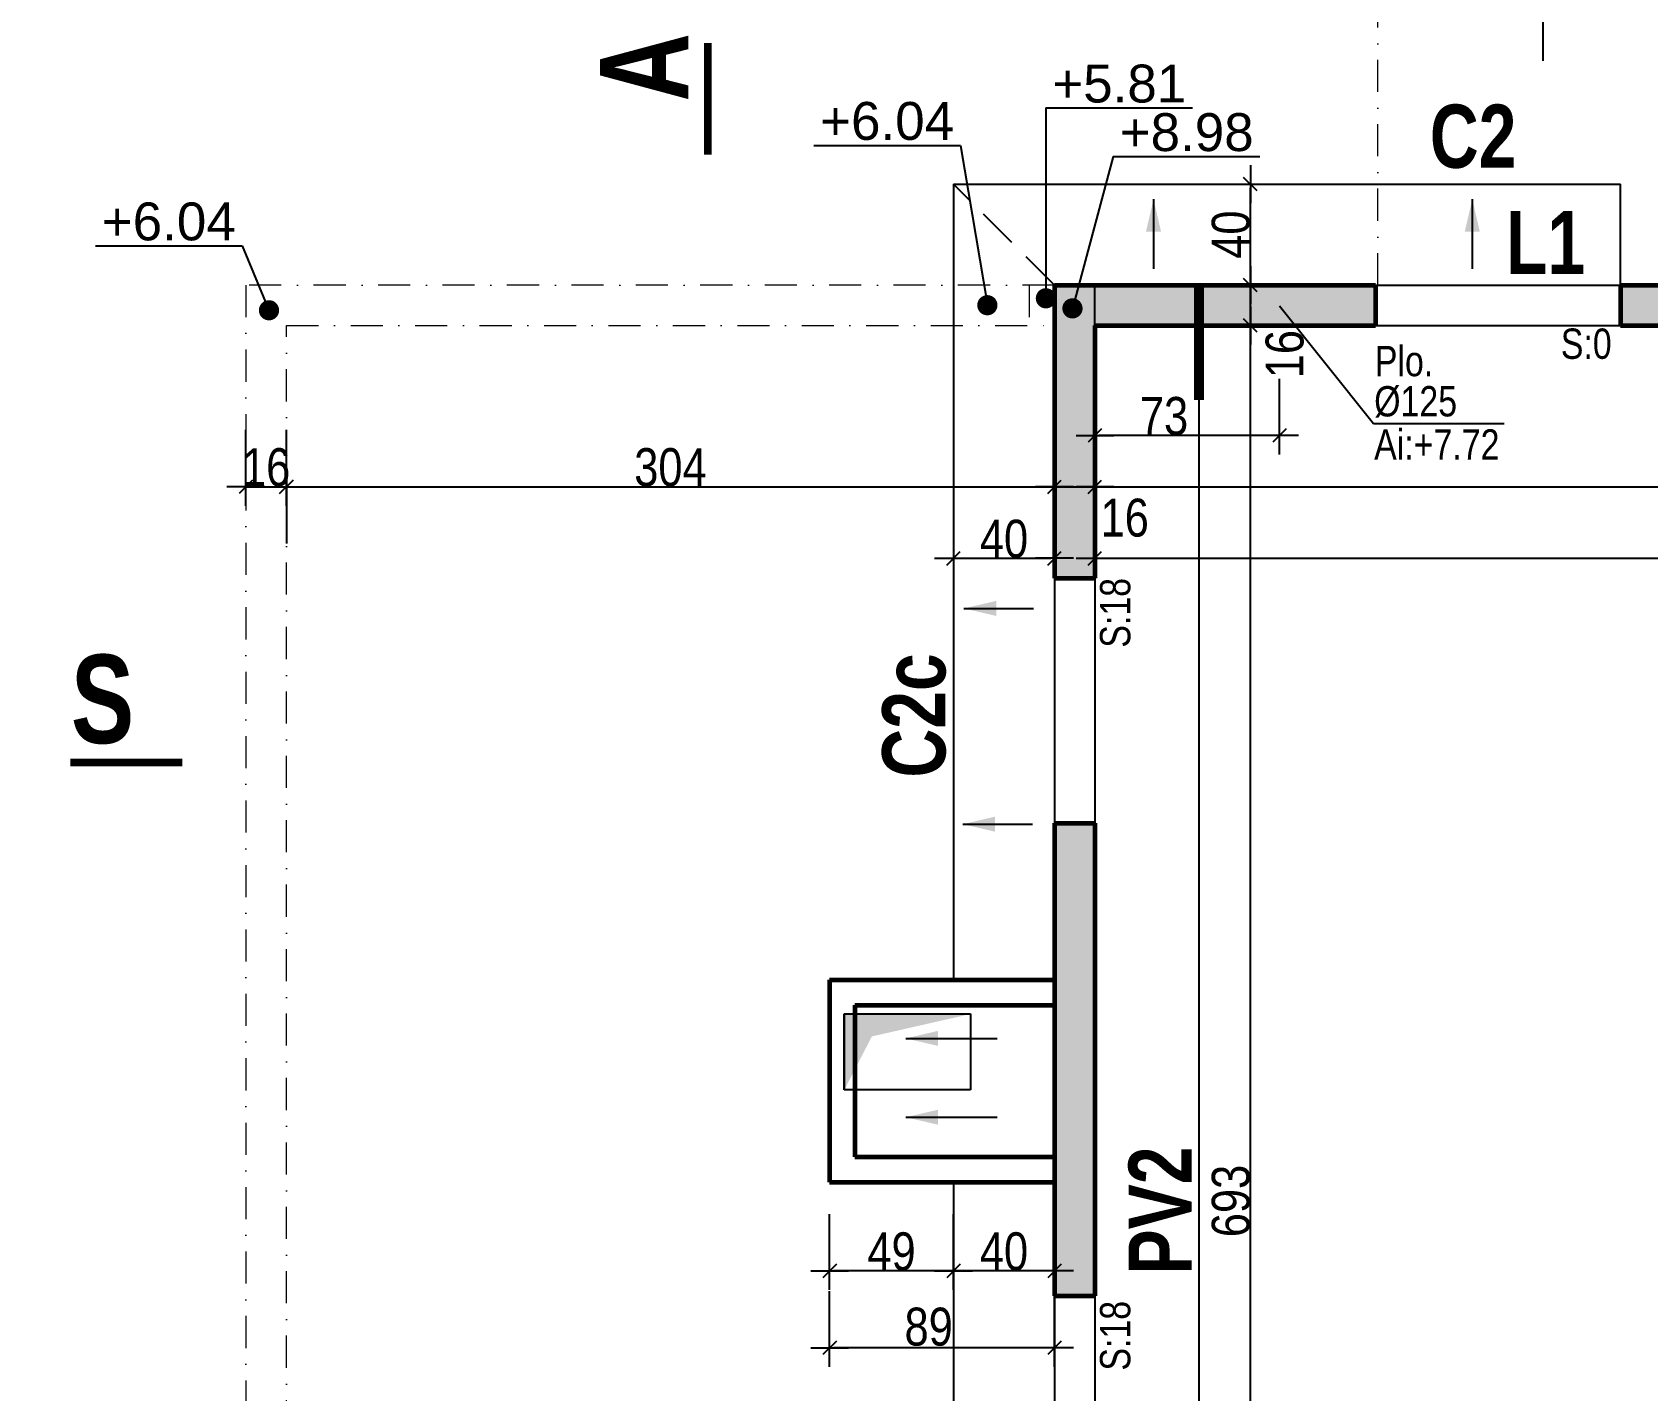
# Model space of a CAD drawing. Header units: millimetres. Extents: x 7120 to 15038, y -9128 to -4928.
# Drawn here: x 9336 to 9975, y -6275 to -5737 of the extents above; entities that cross this region are included whole.
import ezdxf
from ezdxf.enums import TextEntityAlignment as Align

# ---------------------------------------------------------------- set-up
doc = ezdxf.new("R2010")
doc.units = ezdxf.units.MM
doc.linetypes.add('CACHE2', pattern=[4.7625, 3.175, -1.5875])
doc.linetypes.add('TIRETPTX2', pattern=[50.8, 25.4, -12.7, 0, -12.7])
for name, color, linetype in [('01_cote_gen', 4, 'Continuous'), ('01_linteaux', 2, 'Continuous'), ('01_poch_murs', 253, 'Continuous'), ('01_poch_poteaux', 250, 'Continuous'), ('01_resv', 32, 'Continuous'), ('01_texte', 230, 'Continuous'), ('AA_COTES', 2, 'Continuous')]:
    doc.layers.add(name, color=color, linetype=linetype)
doc.layers.add('01_murs_coup', color=5, linetype='Continuous', lineweight=60)
doc.layers.add('01_tram_axes', color=2, linetype='TIRETPTX2', lineweight=9)
doc.styles.add('ARIAL', font='arial.ttf')
doc.styles.add('impact', font='impact.ttf')
doc.styles.add('MATTE_TXT', font='arial.ttf')
doc.styles.add('STYLE2', font='ARIALN.TTF')
doc.dimstyles.new('JB50', dxfattribs={"dimscale": 0.1, "dimtxt": 150, "dimasz": 15, "dimexe": 0.1, "dimexo": 0.1, "dimgap": 0.09, "dimtad": 1, "dimdec": 1, "dimdsep": 46, "dimtxsty": 'STYLE2', "dimblk1": 'BOND_G', "dimblk2": 'BOND_D', "dimsah": 1, "dimcen": 1.5, "dimdle": 0.01, "dimse1": 1, "dimse2": 1, "dimclrd": 4, "dimclre": 2, "dimclrt": 6, "dimazin": 2, "dimtfac": 2.333333, "dimtdec": 1, "dimtix": 1, "dimtmove": 2, "dimatfit": 3, "dimldrblk": 'BOND_G', "dimfxl": 1, "dimtolj": 1, "dimtzin": 0, "dimarcsym": 0})

# ---------------------------------------------------------------- blocks, each defined once
blk = doc.blocks.new('BOND_G')
at = {"layer": 'AA_COTES', "color": 0}
for p, q in [((0, -5), (0, 15)), ((5, 0), (-5, 0)), ((1.77, 1.77), (-1.77, -1.77))]:
    blk.add_line(p, q, dxfattribs=at)
blk = doc.blocks.new('BOND_D')
at = {"layer": 'AA_COTES', "color": 0}
for p, q in [((0, 5), (0, -15)), ((5, 0), (-5, 0)), ((-1.77, -1.77), (1.77, 1.77))]:
    blk.add_line(p, q, dxfattribs=at)
blk = doc.blocks.new('*D150')
at = {"layer": '01_cote_gen', "color": 4, "lineweight": -2, "transparency": 16777216}
blk.add_line((9422.13, -5475.77), (9739.13, -5475.77), dxfattribs=at)
at = {"layer": 'DEFPOINTS', "color": 0}
for p in [(9420.63, -5467.02), (9740.63, -5475.77), (9740.63, -5868.21)]:
    blk.add_point(p, dxfattribs=at)
at = {"layer": '01_cote_gen', "color": 4, "lineweight": -2, "transparency": 16777216, "xscale": 1.5, "yscale": 1.5, "zscale": 1.5, "rotation": 180}
blk.add_blockref('BOND_G', (9420.63, -5475.77), dxfattribs=at)
at = {"layer": '01_cote_gen', "color": 4, "lineweight": -2, "transparency": 16777216, "xscale": 1.5, "yscale": 1.5, "zscale": 1.5}
blk.add_blockref('BOND_D', (9740.63, -5475.77), dxfattribs=at)
at = {"layer": '01_cote_gen', "color": 6, "transparency": 16777216, "insert": (9580.63, -5468.1), "char_height": 15, "attachment_point": 5, "style": 'STYLE2'}
blk.add_mtext('\\A1;320', dxfattribs=at)
blk = doc.blocks.new('*D209')
at = {"layer": '01_cote_gen', "color": 4, "lineweight": -2, "transparency": 16777216}
blk.add_line((9758.13, -5916.75), (11149.13, -5916.75), dxfattribs=at)
at = {"layer": 'DEFPOINTS', "color": 0}
for p in [(11150.63, -5916.75), (9756.63, -5944.24), (11150.63, -6065.52)]:
    blk.add_point(p, dxfattribs=at)
at = {"layer": '01_cote_gen', "color": 4, "lineweight": -2, "transparency": 16777216, "xscale": 1.5, "yscale": 1.5, "zscale": 1.5, "rotation": 180}
blk.add_blockref('BOND_G', (9756.63, -5916.75), dxfattribs=at)
at = {"layer": '01_cote_gen', "color": 4, "lineweight": -2, "transparency": 16777216, "xscale": 1.5, "yscale": 1.5, "zscale": 1.5}
blk.add_blockref('BOND_D', (11150.63, -5916.75), dxfattribs=at)
at = {"layer": '01_cote_gen', "color": 6, "transparency": 16777216, "insert": (10453.63, -5909.08), "char_height": 15, "attachment_point": 5, "style": 'STYLE2'}
blk.add_mtext('\\A1;1394', dxfattribs=at)
blk = doc.blocks.new('*D371')
at = {"layer": '01_cote_gen', "color": 4, "lineweight": -2, "transparency": 16777216}
blk.add_line((9080.41, -6417.46), (9080.41, -6238.46), dxfattribs=at)
at = {"layer": 'DEFPOINTS', "color": 0}
for p in [(9080.41, -6236.96), (9815.25, -6236.96), (9815.25, -6418.96)]:
    blk.add_point(p, dxfattribs=at)
at = {"layer": '01_cote_gen', "color": 4, "lineweight": -2, "transparency": 16777216, "xscale": 1.5, "yscale": 1.5, "zscale": 1.5}
for name, p, rotation in [('BOND_D', (9080.41, -6236.96), 90), ('BOND_G', (9080.41, -6418.96), 270)]:
    blk.add_blockref(name, p, dxfattribs=dict(at, rotation=rotation))
at = {"layer": '01_cote_gen', "color": 6, "transparency": 16777216, "insert": (9072.74, -6327.96), "char_height": 15, "attachment_point": 5, "rotation": 90, "style": 'STYLE2'}
blk.add_mtext('\\A1;182', dxfattribs=at)
blk = doc.blocks.new('*D372')
at = {"layer": '01_cote_gen', "color": 4, "lineweight": -2, "transparency": 16777216}
blk.add_line((9080.41, -6235.46), (9080.41, -6051.46), dxfattribs=at)
at = {"layer": 'DEFPOINTS', "color": 0}
for p in [(9080.41, -6049.96), (9138.9, -6049.96), (9815.25, -6236.96)]:
    blk.add_point(p, dxfattribs=at)
at = {"layer": '01_cote_gen', "color": 4, "lineweight": -2, "transparency": 16777216, "xscale": 1.5, "yscale": 1.5, "zscale": 1.5}
for name, p, rotation in [('BOND_D', (9080.41, -6049.96), 90), ('BOND_G', (9080.41, -6236.96), 270)]:
    blk.add_blockref(name, p, dxfattribs=dict(at, rotation=rotation))
at = {"layer": '01_cote_gen', "color": 6, "transparency": 16777216, "insert": (9072.74, -6143.46), "char_height": 15, "attachment_point": 5, "rotation": 90, "style": 'STYLE2'}
blk.add_mtext('\\A1;187', dxfattribs=at)
blk = doc.blocks.new('*D373')
at = {"layer": '01_cote_gen', "color": 4, "lineweight": -2, "transparency": 16777216}
blk.add_line((9080.41, -6048.46), (9080.41, -5954.46), dxfattribs=at)
at = {"layer": 'DEFPOINTS', "color": 0}
for p in [(9080.41, -5952.96), (9815.25, -5952.96), (9138.9, -6049.96)]:
    blk.add_point(p, dxfattribs=at)
at = {"layer": '01_cote_gen', "color": 4, "lineweight": -2, "transparency": 16777216, "xscale": 1.5, "yscale": 1.5, "zscale": 1.5}
for name, p, rotation in [('BOND_D', (9080.41, -5952.96), 90), ('BOND_G', (9080.41, -6049.96), 270)]:
    blk.add_blockref(name, p, dxfattribs=dict(at, rotation=rotation))
at = {"layer": '01_cote_gen', "color": 6, "transparency": 16777216, "insert": (9072.74, -6001.46), "char_height": 15, "attachment_point": 5, "rotation": 90, "style": 'STYLE2'}
blk.add_mtext('\\A1;97', dxfattribs=at)
blk = doc.blocks.new('*D374')
at = {"layer": '01_cote_gen', "color": 4, "lineweight": -2, "transparency": 16777216}
blk.add_line((9080.41, -5951.46), (9080.41, -5838.46), dxfattribs=at)
at = {"layer": 'DEFPOINTS', "color": 0}
for p in [(9080.41, -5836.96), (9862.75, -5836.96), (9815.25, -5952.96)]:
    blk.add_point(p, dxfattribs=at)
at = {"layer": '01_cote_gen', "color": 4, "lineweight": -2, "transparency": 16777216, "xscale": 1.5, "yscale": 1.5, "zscale": 1.5}
for name, p, rotation in [('BOND_D', (9080.41, -5836.96), 90), ('BOND_G', (9080.41, -5952.96), 270)]:
    blk.add_blockref(name, p, dxfattribs=dict(at, rotation=rotation))
at = {"layer": '01_cote_gen', "color": 6, "transparency": 16777216, "insert": (9072.74, -5894.96), "char_height": 15, "attachment_point": 5, "rotation": 90, "style": 'STYLE2'}
blk.add_mtext('\\A1;116', dxfattribs=at)
blk = doc.blocks.new('*D375')
at = {"layer": '01_cote_gen', "color": 4, "lineweight": -2, "transparency": 16777216}
blk.add_line((9111.47, -6190.46), (9111.47, -6113.46), dxfattribs=at)
at = {"layer": 'DEFPOINTS', "color": 0}
for p in [(9111.47, -6111.96), (9167.27, -6111.96), (9799.25, -6191.96)]:
    blk.add_point(p, dxfattribs=at)
at = {"layer": '01_cote_gen', "color": 4, "lineweight": -2, "transparency": 16777216, "xscale": 1.5, "yscale": 1.5, "zscale": 1.5}
for name, p, rotation in [('BOND_D', (9111.47, -6111.96), 90), ('BOND_G', (9111.47, -6191.96), 270)]:
    blk.add_blockref(name, p, dxfattribs=dict(at, rotation=rotation))
at = {"layer": '01_cote_gen', "color": 6, "transparency": 16777216, "insert": (9103.8, -6151.96), "char_height": 15, "attachment_point": 5, "rotation": 90, "style": 'STYLE2'}
blk.add_mtext('\\A1;80', dxfattribs=at)
blk = doc.blocks.new('*D376')
at = {"layer": '01_cote_gen', "color": 4, "lineweight": -2, "transparency": 16777216}
blk.add_line((9111.47, -6235.46), (9111.47, -6193.46), dxfattribs=at)
at = {"layer": 'DEFPOINTS', "color": 0}
for p in [(9111.47, -6191.96), (9799.25, -6191.96), (9799.25, -6236.96)]:
    blk.add_point(p, dxfattribs=at)
at = {"layer": '01_cote_gen', "color": 4, "lineweight": -2, "transparency": 16777216, "xscale": 1.5, "yscale": 1.5, "zscale": 1.5}
for name, p, rotation in [('BOND_D', (9111.47, -6191.96), 90), ('BOND_G', (9111.47, -6236.96), 270)]:
    blk.add_blockref(name, p, dxfattribs=dict(at, rotation=rotation))
at = {"layer": '01_cote_gen', "color": 6, "transparency": 16777216, "insert": (9103.84, -6214.46), "char_height": 15, "attachment_point": 5, "rotation": 90, "style": 'STYLE2'}
blk.add_mtext('\\A1;45', dxfattribs=at)
blk = doc.blocks.new('*D383')
at = {"layer": '01_cote_gen', "color": 4, "lineweight": -2, "transparency": 16777216}
blk.add_line((9758.13, -5945.07), (10831.13, -5945.07), dxfattribs=at)
at = {"layer": 'DEFPOINTS', "color": 0}
for p in [(10832.63, -5945.07), (9756.63, -5978.56), (10832.63, -6169.94)]:
    blk.add_point(p, dxfattribs=at)
at = {"layer": '01_cote_gen', "color": 4, "lineweight": -2, "transparency": 16777216, "xscale": 1.5, "yscale": 1.5, "zscale": 1.5, "rotation": 180}
blk.add_blockref('BOND_G', (9756.63, -5945.07), dxfattribs=at)
at = {"layer": '01_cote_gen', "color": 4, "lineweight": -2, "transparency": 16777216, "xscale": 1.5, "yscale": 1.5, "zscale": 1.5}
blk.add_blockref('BOND_D', (10832.63, -5945.07), dxfattribs=at)
at = {"layer": '01_cote_gen', "color": 6, "transparency": 16777216, "insert": (10294.63, -5937.41), "char_height": 15, "attachment_point": 5, "style": 'STYLE2'}
blk.add_mtext('\\A1;1076', dxfattribs=at)
blk = doc.blocks.new('*D407')
at = {"layer": '01_cote_gen', "color": 4, "lineweight": -2, "transparency": 16777216}
blk.add_line((9818.13, -6544.44), (9818.13, -5854.46), dxfattribs=at)
at = {"layer": 'DEFPOINTS', "color": 0}
for p in [(9818.13, -5852.96), (10057.63, -5852.96), (9933.8, -6545.94)]:
    blk.add_point(p, dxfattribs=at)
at = {"layer": '01_cote_gen', "color": 4, "lineweight": -2, "transparency": 16777216, "xscale": 1.5, "yscale": 1.5, "zscale": 1.5}
for name, p, rotation in [('BOND_D', (9818.13, -5852.96), 90), ('BOND_G', (9818.13, -6545.94), 270)]:
    blk.add_blockref(name, p, dxfattribs=dict(at, rotation=rotation))
at = {"layer": '01_cote_gen', "color": 6, "transparency": 16777216, "insert": (9810.46, -6199.45), "char_height": 15, "attachment_point": 5, "rotation": 90, "style": 'STYLE2'}
blk.add_mtext('\\A1;693', dxfattribs=at)
blk = doc.blocks.new('*D408')
at = {"layer": '01_cote_gen', "color": 4, "lineweight": -2, "transparency": 16777216}
blk.add_line((9818.13, -5851.46), (9818.13, -5838.46), dxfattribs=at)
at = {"layer": 'DEFPOINTS', "color": 0}
for p in [(9818.13, -5836.96), (10057.63, -5836.96), (10057.63, -5852.96)]:
    blk.add_point(p, dxfattribs=at)
at = {"layer": '01_cote_gen', "color": 4, "lineweight": -2, "transparency": 16777216, "xscale": 1.5, "yscale": 1.5, "zscale": 1.5}
for name, p, rotation in [('BOND_D', (9818.13, -5836.96), 90), ('BOND_G', (9818.13, -5852.96), 270)]:
    blk.add_blockref(name, p, dxfattribs=dict(at, rotation=rotation))
at = {"layer": '01_cote_gen', "color": 6, "transparency": 16777216, "insert": (9831.76, -5864.27), "char_height": 15, "attachment_point": 5, "rotation": 90, "style": 'STYLE2'}
blk.add_mtext('\\A1;16', dxfattribs=at)
blk = doc.blocks.new('*D409')
at = {"layer": '01_cote_gen', "color": 4, "lineweight": -2, "transparency": 16777216}
blk.add_line((9818.13, -5835.46), (9818.13, -5798.46), dxfattribs=at)
at = {"layer": 'DEFPOINTS', "color": 0}
for p in [(9818.13, -5796.96), (9964.63, -5796.96), (10057.63, -5836.96)]:
    blk.add_point(p, dxfattribs=at)
at = {"layer": '01_cote_gen', "color": 4, "lineweight": -2, "transparency": 16777216, "xscale": 1.5, "yscale": 1.5, "zscale": 1.5}
for name, p, rotation in [('BOND_D', (9818.13, -5796.96), 90), ('BOND_G', (9818.13, -5836.96), 270)]:
    blk.add_blockref(name, p, dxfattribs=dict(at, rotation=rotation))
at = {"layer": '01_cote_gen', "color": 6, "transparency": 16777216, "insert": (9810.46, -5816.96), "char_height": 15, "attachment_point": 5, "rotation": 90, "style": 'STYLE2'}
blk.add_mtext('\\A1;40', dxfattribs=at)
blk = doc.blocks.new('*D450')
at = {"layer": '01_cote_gen', "color": 4, "lineweight": -2, "transparency": 16777216}
blk.add_line((9143.34, -6534.44), (9143.34, -6193.46), dxfattribs=at)
at = {"layer": 'DEFPOINTS', "color": 0}
for p in [(9143.34, -6191.96), (9759.25, -6191.96), (9759.25, -6535.94)]:
    blk.add_point(p, dxfattribs=at)
at = {"layer": '01_cote_gen', "color": 4, "lineweight": -2, "transparency": 16777216, "xscale": 1.5, "yscale": 1.5, "zscale": 1.5}
for name, p, rotation in [('BOND_D', (9143.34, -6191.96), 90), ('BOND_G', (9143.34, -6535.94), 270)]:
    blk.add_blockref(name, p, dxfattribs=dict(at, rotation=rotation))
at = {"layer": '01_cote_gen', "color": 6, "transparency": 16777216, "insert": (9135.67, -6363.95), "char_height": 15, "attachment_point": 5, "rotation": 90, "style": 'STYLE2'}
blk.add_mtext('\\A1;344', dxfattribs=at)
blk = doc.blocks.new('*D451')
at = {"layer": '01_cote_gen', "color": 4, "lineweight": -2, "transparency": 16777216}
blk.add_line((9143.34, -6110.46), (9143.34, -5798.46), dxfattribs=at)
at = {"layer": 'DEFPOINTS', "color": 0}
for p in [(9143.34, -5796.96), (9759.25, -5796.96), (9759.25, -6111.96)]:
    blk.add_point(p, dxfattribs=at)
at = {"layer": '01_cote_gen', "color": 4, "lineweight": -2, "transparency": 16777216, "xscale": 1.5, "yscale": 1.5, "zscale": 1.5}
for name, p, rotation in [('BOND_D', (9143.34, -5796.96), 90), ('BOND_G', (9143.34, -6111.96), 270)]:
    blk.add_blockref(name, p, dxfattribs=dict(at, rotation=rotation))
at = {"layer": '01_cote_gen', "color": 6, "transparency": 16777216, "insert": (9135.67, -5954.46), "char_height": 15, "attachment_point": 5, "rotation": 90, "style": 'STYLE2'}
blk.add_mtext('\\A1;315', dxfattribs=at)
blk = doc.blocks.new('*D452')
at = {"layer": '01_cote_gen', "color": 4, "lineweight": -2, "transparency": 16777216}
blk.add_line((9174.24, -6110.46), (9174.24, -5838.46), dxfattribs=at)
at = {"layer": 'DEFPOINTS', "color": 0}
for p in [(9174.24, -5836.96), (9828.66, -5836.96), (9167.27, -6111.96)]:
    blk.add_point(p, dxfattribs=at)
at = {"layer": '01_cote_gen', "color": 4, "lineweight": -2, "transparency": 16777216, "xscale": 1.5, "yscale": 1.5, "zscale": 1.5}
for name, p, rotation in [('BOND_D', (9174.24, -5836.96), 90), ('BOND_G', (9174.24, -6111.96), 270)]:
    blk.add_blockref(name, p, dxfattribs=dict(at, rotation=rotation))
at = {"layer": '01_cote_gen', "color": 6, "transparency": 16777216, "insert": (9166.57, -5974.46), "char_height": 15, "attachment_point": 5, "rotation": 90, "style": 'STYLE2'}
blk.add_mtext('\\A1;275', dxfattribs=at)
blk = doc.blocks.new('*D455')
at = {"layer": '01_cote_gen', "color": 4, "lineweight": -2, "transparency": 16777216}
blk.add_line((9742.13, -5504.33), (9963.13, -5504.33), dxfattribs=at)
at = {"layer": 'DEFPOINTS', "color": 0}
for p in [(9740.63, -5498.27), (9964.63, -5504.33), (9964.63, -5796.96)]:
    blk.add_point(p, dxfattribs=at)
at = {"layer": '01_cote_gen', "color": 4, "lineweight": -2, "transparency": 16777216, "xscale": 1.5, "yscale": 1.5, "zscale": 1.5, "rotation": 180}
blk.add_blockref('BOND_G', (9740.63, -5504.33), dxfattribs=at)
at = {"layer": '01_cote_gen', "color": 4, "lineweight": -2, "transparency": 16777216, "xscale": 1.5, "yscale": 1.5, "zscale": 1.5}
blk.add_blockref('BOND_D', (9964.63, -5504.33), dxfattribs=at)
at = {"layer": '01_cote_gen', "color": 6, "transparency": 16777216, "insert": (9852.63, -5496.8), "char_height": 15, "attachment_point": 5, "style": 'STYLE2'}
blk.add_mtext('\\A1;224', dxfattribs=at)
blk = doc.blocks.new('*D456')
at = {"layer": '01_cote_gen', "color": 4, "lineweight": -2, "transparency": 16777216}
blk.add_line((9702.13, -5504.33), (9739.13, -5504.33), dxfattribs=at)
at = {"layer": 'DEFPOINTS', "color": 0}
for p in [(9740.63, -5504.33), (9740.63, -5526.83), (9700.63, -5796.96)]:
    blk.add_point(p, dxfattribs=at)
at = {"layer": '01_cote_gen', "color": 4, "lineweight": -2, "transparency": 16777216, "xscale": 1.5, "yscale": 1.5, "zscale": 1.5, "rotation": 180}
blk.add_blockref('BOND_G', (9700.63, -5504.33), dxfattribs=at)
at = {"layer": '01_cote_gen', "color": 4, "lineweight": -2, "transparency": 16777216, "xscale": 1.5, "yscale": 1.5, "zscale": 1.5}
blk.add_blockref('BOND_D', (9740.63, -5504.33), dxfattribs=at)
at = {"layer": '01_cote_gen', "color": 6, "transparency": 16777216, "insert": (9720.63, -5496.67), "char_height": 15, "attachment_point": 5, "style": 'STYLE2'}
blk.add_mtext('\\A1;40', dxfattribs=at)
blk = doc.blocks.new('*D513')
at = {"layer": '01_cote_gen', "color": 4, "lineweight": -2, "transparency": 16777216}
blk.add_line((9702.13, -5945.07), (9739.13, -5945.07), dxfattribs=at)
at = {"layer": 'DEFPOINTS', "color": 0}
for p in [(9740.63, -5945.07), (9700.63, -5949.42), (9740.63, -5946.89)]:
    blk.add_point(p, dxfattribs=at)
at = {"layer": '01_cote_gen', "color": 4, "lineweight": -2, "transparency": 16777216, "xscale": 1.5, "yscale": 1.5, "zscale": 1.5, "rotation": 180}
blk.add_blockref('BOND_G', (9700.63, -5945.07), dxfattribs=at)
at = {"layer": '01_cote_gen', "color": 4, "lineweight": -2, "transparency": 16777216, "xscale": 1.5, "yscale": 1.5, "zscale": 1.5}
blk.add_blockref('BOND_D', (9740.63, -5945.07), dxfattribs=at)
at = {"layer": '01_cote_gen', "color": 6, "transparency": 16777216, "insert": (9720.63, -5937.41), "char_height": 15, "attachment_point": 5, "style": 'STYLE2'}
blk.add_mtext('\\A1;40', dxfattribs=at)
blk = doc.blocks.new('*D514')
at = {"layer": '01_cote_gen', "color": 4, "lineweight": -2, "transparency": 16777216}
blk.add_line((9742.13, -5916.75), (9755.13, -5916.75), dxfattribs=at)
at = {"layer": 'DEFPOINTS', "color": 0}
for p in [(9756.63, -5916.75), (9740.63, -5931.2), (9756.63, -5931.2)]:
    blk.add_point(p, dxfattribs=at)
at = {"layer": '01_cote_gen', "color": 4, "lineweight": -2, "transparency": 16777216, "xscale": 1.5, "yscale": 1.5, "zscale": 1.5, "rotation": 180}
blk.add_blockref('BOND_G', (9740.63, -5916.75), dxfattribs=at)
at = {"layer": '01_cote_gen', "color": 4, "lineweight": -2, "transparency": 16777216, "xscale": 1.5, "yscale": 1.5, "zscale": 1.5}
blk.add_blockref('BOND_D', (9756.63, -5916.75), dxfattribs=at)
at = {"layer": '01_cote_gen', "color": 6, "transparency": 16777216, "insert": (9768.4, -5929.08), "char_height": 15, "attachment_point": 5, "style": 'STYLE2'}
blk.add_mtext('\\A1;16', dxfattribs=at)
blk = doc.blocks.new('*D515')
at = {"layer": '01_cote_gen', "color": 4, "lineweight": -2, "transparency": 16777216}
blk.add_line((9739.13, -6227.14), (9702.13, -6227.14), dxfattribs=at)
at = {"layer": 'DEFPOINTS', "color": 0}
for p in [(9700.63, -6191.96), (9740.63, -6191.96), (9700.63, -6227.14)]:
    blk.add_point(p, dxfattribs=at)
at = {"layer": '01_cote_gen', "color": 4, "lineweight": -2, "transparency": 16777216, "xscale": 1.5, "yscale": 1.5, "zscale": 1.5, "rotation": 180}
blk.add_blockref('BOND_D', (9700.63, -6227.14), dxfattribs=at)
at = {"layer": '01_cote_gen', "color": 4, "lineweight": -2, "transparency": 16777216, "xscale": 1.5, "yscale": 1.5, "zscale": 1.5}
blk.add_blockref('BOND_G', (9740.63, -6227.14), dxfattribs=at)
at = {"layer": '01_cote_gen', "color": 6, "transparency": 16777216, "insert": (9720.63, -6219.47), "char_height": 15, "attachment_point": 5, "style": 'STYLE2'}
blk.add_mtext('\\A1;40', dxfattribs=at)
blk = doc.blocks.new('*D516')
at = {"layer": '01_cote_gen', "color": 4, "lineweight": -2, "transparency": 16777216}
blk.add_line((9699.13, -6227.14), (9653.13, -6227.14), dxfattribs=at)
at = {"layer": 'DEFPOINTS', "color": 0}
for p in [(9651.63, -6191.96), (9700.63, -6191.96), (9651.63, -6227.14)]:
    blk.add_point(p, dxfattribs=at)
at = {"layer": '01_cote_gen', "color": 4, "lineweight": -2, "transparency": 16777216, "xscale": 1.5, "yscale": 1.5, "zscale": 1.5, "rotation": 180}
blk.add_blockref('BOND_D', (9651.63, -6227.14), dxfattribs=at)
at = {"layer": '01_cote_gen', "color": 4, "lineweight": -2, "transparency": 16777216, "xscale": 1.5, "yscale": 1.5, "zscale": 1.5}
blk.add_blockref('BOND_G', (9700.63, -6227.14), dxfattribs=at)
at = {"layer": '01_cote_gen', "color": 6, "transparency": 16777216, "insert": (9676.13, -6219.47), "char_height": 15, "attachment_point": 5, "style": 'STYLE2'}
blk.add_mtext('\\A1;49', dxfattribs=at)
blk = doc.blocks.new('*D517')
at = {"layer": '01_cote_gen', "color": 4, "lineweight": -2, "transparency": 16777216}
blk.add_line((9739.13, -6257.61), (9653.13, -6257.61), dxfattribs=at)
at = {"layer": 'DEFPOINTS', "color": 0}
for p in [(9651.63, -6191.96), (9740.63, -6191.96), (9651.63, -6257.61)]:
    blk.add_point(p, dxfattribs=at)
at = {"layer": '01_cote_gen', "color": 4, "lineweight": -2, "transparency": 16777216, "xscale": 1.5, "yscale": 1.5, "zscale": 1.5, "rotation": 180}
blk.add_blockref('BOND_D', (9651.63, -6257.61), dxfattribs=at)
at = {"layer": '01_cote_gen', "color": 4, "lineweight": -2, "transparency": 16777216, "xscale": 1.5, "yscale": 1.5, "zscale": 1.5}
blk.add_blockref('BOND_G', (9740.63, -6257.61), dxfattribs=at)
at = {"layer": '01_cote_gen', "color": 6, "transparency": 16777216, "insert": (9690.83, -6249.28), "char_height": 15, "attachment_point": 5, "style": 'STYLE2'}
blk.add_mtext('\\A1;89', dxfattribs=at)
blk = doc.blocks.new('*D552')
at = {"layer": '01_cote_gen', "color": 4, "lineweight": -2, "transparency": 16777216}
for p, q in [((9419.13, -5916.75), (9417.63, -5916.75)), ((9420.63, -5916.75), (9436.63, -5916.75)), ((9438.13, -5916.75), (9439.63, -5916.75))]:
    blk.add_line(p, q, dxfattribs=at)
at = {"layer": 'DEFPOINTS', "color": 0}
for p in [(9436.63, -5916.75), (9420.63, -5957.34), (9436.63, -5957.34)]:
    blk.add_point(p, dxfattribs=at)
at = {"layer": '01_cote_gen', "color": 4, "lineweight": -2, "transparency": 16777216, "xscale": 1.5, "yscale": 1.5, "zscale": 1.5}
blk.add_blockref('BOND_G', (9420.63, -5916.75), dxfattribs=at)
at = {"layer": '01_cote_gen', "color": 4, "lineweight": -2, "transparency": 16777216, "xscale": 1.5, "yscale": 1.5, "zscale": 1.5, "rotation": 180}
blk.add_blockref('BOND_D', (9436.63, -5916.75), dxfattribs=at)
at = {"layer": '01_cote_gen', "color": 6, "transparency": 16777216, "insert": (9428.63, -5909.08), "char_height": 15, "attachment_point": 5, "style": 'STYLE2'}
blk.add_mtext('\\A1;16', dxfattribs=at)
blk = doc.blocks.new('*D553')
at = {"layer": '01_cote_gen', "color": 4, "lineweight": -2, "transparency": 16777216}
blk.add_line((9438.13, -5916.75), (9739.13, -5916.75), dxfattribs=at)
at = {"layer": 'DEFPOINTS', "color": 0}
for p in [(9740.63, -5916.75), (9740.63, -5924.25), (9436.63, -5934.63)]:
    blk.add_point(p, dxfattribs=at)
at = {"layer": '01_cote_gen', "color": 4, "lineweight": -2, "transparency": 16777216, "xscale": 1.5, "yscale": 1.5, "zscale": 1.5, "rotation": 180}
blk.add_blockref('BOND_G', (9436.63, -5916.75), dxfattribs=at)
at = {"layer": '01_cote_gen', "color": 4, "lineweight": -2, "transparency": 16777216, "xscale": 1.5, "yscale": 1.5, "zscale": 1.5}
blk.add_blockref('BOND_D', (9740.63, -5916.75), dxfattribs=at)
at = {"layer": '01_cote_gen', "color": 6, "transparency": 16777216, "insert": (9588.63, -5909.08), "char_height": 15, "attachment_point": 5, "style": 'STYLE2'}
blk.add_mtext('\\A1;304', dxfattribs=at)
blk = doc.blocks.new('*D629')
at = {"layer": '01_cote_gen', "color": 4, "lineweight": -2, "transparency": 16777216}
blk.add_line((9828.16, -5896.5), (9758.13, -5896.5), dxfattribs=at)
at = {"layer": 'DEFPOINTS', "color": 0}
for p in [(9829.66, -5845.07), (9756.63, -5859.99), (9756.63, -5896.5)]:
    blk.add_point(p, dxfattribs=at)
at = {"layer": '01_cote_gen', "color": 4, "lineweight": -2, "transparency": 16777216, "xscale": 1.5, "yscale": 1.5, "zscale": 1.5, "rotation": 180}
blk.add_blockref('BOND_D', (9756.63, -5896.5), dxfattribs=at)
at = {"layer": '01_cote_gen', "color": 4, "lineweight": -2, "transparency": 16777216, "xscale": 1.5, "yscale": 1.5, "zscale": 1.5}
blk.add_blockref('BOND_G', (9829.66, -5896.5), dxfattribs=at)
at = {"layer": '01_cote_gen', "color": 6, "transparency": 16777216, "insert": (9783.97, -5888.83), "char_height": 15, "attachment_point": 5, "style": 'STYLE2'}
blk.add_mtext('\\A1;73', dxfattribs=at)

msp = doc.modelspace()

# ---------------------------------------------------------------- hatches: boundary and pattern name
at = {"layer": '01_poch_murs'}
h = msp.add_hatch(color=256, dxfattribs=at)
h.dxf.hatch_style = 1
h.paths.add_polyline_path([(9867.63, -5836.96), (9756.63, -5836.96), (9756.63, -5852.96), (9867.63, -5852.96)])
h.paths.add_polyline_path([(10150.63, -5836.96), (9964.63, -5836.96), (9964.63, -5852.96), (10150.63, -5852.96)])
h.paths.add_polyline_path([(10464.63, -5836.96), (10342.63, -5836.96), (10342.63, -5852.96), (10464.63, -5852.96)])
h.paths.add_polyline_path([(10847.63, -5836.96), (10656.63, -5836.96), (10656.63, -5852.96), (10847.63, -5852.96)], flags=17)
h.paths.add_polyline_path([(11168.63, -5836.96), (11039.63, -5836.96), (11039.63, -5852.96), (11150.63, -5852.96), (11150.63, -6169.94), (10832.63, -6169.94), (10832.63, -6510.94), (10789.63, -6510.94), (10789.63, -6545.94), (10409.63, -6545.94), (10409.63, -6563.94), (10807.63, -6563.94), (10807.63, -6528.94), (11150.63, -6528.94), (11150.63, -6563.94), (11150.63, -6505.94), (11150.63, -6510.94), (10850.63, -6510.94), (10850.63, -6187.94), (11150.63, -6187.94), (11150.63, -6372.94), (11168.63, -6372.94)])
h.paths.add_polyline_path([(10307.63, -6545.94), (9820.63, -6545.94), (9820.63, -6563.94), (10167.63, -6563.94), (10167.63, -6569), (10185.63, -6569), (10185.63, -6563.94), (10307.63, -6563.94)])
at = {"layer": '01_poch_poteaux'}
h = msp.add_hatch(color=256, dxfattribs=at)
h.dxf.hatch_style = 1
h.paths.add_polyline_path([(9756.63, -5852.96), (9756.63, -5836.96), (9740.63, -5836.96), (9740.63, -5952.96), (9756.63, -5952.96)])
h.paths.add_polyline_path([(9756.63, -6049.96), (9740.63, -6049.96), (9740.63, -6236.96), (9756.63, -6236.96)])

# ---------------------------------------------------------------- linework, layer by layer
at = {"layer": '01_linteaux'}
for p, q in [((9700.63, -5796.96), (9964.63, -5796.96)), ((9700.63, -5796.96), (9700.63, -6111.96)), ((9964.63, -5836.96), (9964.63, -5796.96)), ((9867.63, -5836.96), (9964.63, -5836.96)), ((9867.63, -5852.96), (9964.63, -5852.96)), ((9740.63, -5952.96), (9740.63, -6049.96)), ((9756.63, -5952.96), (9756.63, -6049.96)), ((9700.63, -6191.96), (9700.63, -6535.94)), ((9740.63, -6236.96), (9740.63, -6418.96)), ((9756.63, -6236.96), (9756.63, -6418.96))]:
    msp.add_line(p, q, dxfattribs=at)
at = {"layer": '01_linteaux', "linetype": 'CACHE2', "ltscale": 5}
msp.add_line((9740.63, -5836.96), (9700.63, -5796.96), dxfattribs=at)
at = {"layer": '01_murs_coup'}
for p, q in [((9740.63, -5836.96), (9867.63, -5836.96)), ((9740.63, -5836.96), (9740.63, -5952.96)), ((9867.63, -5836.96), (9867.63, -5852.96)), ((9964.63, -5836.96), (9964.63, -5852.96)), ((9964.63, -5836.96), (10150.63, -5836.96)), ((9756.63, -5852.96), (9867.63, -5852.96)), ((9756.63, -5852.96), (9756.63, -5952.96)), ((9964.63, -5852.96), (10150.63, -5852.96)), ((9740.63, -5952.96), (9756.63, -5952.96)), ((9740.63, -6049.96), (9756.63, -6049.96)), ((9740.63, -6049.96), (9740.63, -6236.96)), ((9756.63, -6049.96), (9756.63, -6236.96)), ((9651.63, -6111.96), (9651.63, -6191.96)), ((9651.63, -6111.96), (9740.63, -6111.96)), ((9661.63, -6121.96), (9740.63, -6121.96)), ((9661.63, -6121.96), (9661.63, -6181.96)), ((9661.63, -6181.96), (9740.63, -6181.96)), ((9651.63, -6191.96), (9740.63, -6191.96)), ((9740.63, -6236.96), (9756.63, -6236.96))]:
    msp.add_line(p, q, dxfattribs=at)
at = {"layer": '01_poch_poteaux'}
msp.add_line((9756.63, -5852.96), (9756.63, -5836.96), dxfattribs=at)
at = {"layer": '01_resv'}
for p, q in [((9829.66, -5845.07), (9866.86, -5891.65)), ((9866.86, -5891.65), (9918.58, -5891.65)), ((9657.44, -6125.43), (9707.44, -6125.43)), ((9657.44, -6155.43), (9657.44, -6125.43)), ((9657.44, -6125.43), (9657.44, -6155.43)), ((9707.44, -6125.43), (9707.44, -6155.43)), ((9707.44, -6155.43), (9657.44, -6155.43))]:
    msp.add_line(p, q, dxfattribs=at)
for points in [[(9835.91, -5837.07), (9835.91, -5853.07), (9823.41, -5853.07), (9823.41, -5837.07)], [(9657.44, -6155.43), (9657.44, -6125.43), (9668.35, -6134.31)], [(9657.44, -6125.43), (9707.44, -6125.43), (9668.35, -6134.31)]]:
    msp.add_solid(points, dxfattribs=at)
at = {"layer": '01_texte'}
for p, q in [((9933.94, -5714.35), (9933.94, -5748.2)), ((9737.19, -5766.81), (9795.24, -5766.81)), ((9737.19, -5766.81), (9737.19, -5842.24)), ((9645.33, -5781.61), (9703.37, -5781.61)), ((9703.37, -5781.61), (9714.05, -5844.89)), ((9763.88, -5786.04), (9747.73, -5846.15)), ((9763.88, -5786.04), (9821.92, -5786.04)), ((9779.81, -5802.97), (9779.81, -5830.5)), ((9905.96, -5802.97), (9905.96, -5830.5)), ((9361.04, -5821.38), (9419.09, -5821.38)), ((9419.09, -5821.38), (9429.76, -5846.9)), ((9797.78, -5836.96), (9797.78, -6563.94)), ((9704.78, -5964.91), (9732.31, -5964.91)), ((9704.32, -6050.3), (9731.85, -6050.3)), ((9681.77, -6135.09), (9717.97, -6135.09)), ((9681.77, -6166.29), (9717.97, -6166.29))]:
    msp.add_line(p, q, dxfattribs=at)
for points, const_width in [([(9603.42, -5741.07), (9603.42, -5785.32)], 3), ([(9797.78, -5836.96), (9797.78, -5882.46)], 4), ([(9395.45, -6025.88), (9351.2, -6025.88)], 3)]:
    msp.add_lwpolyline(points, dxfattribs=dict(at, const_width=const_width))
at = {"layer": '01_texte', "const_width": 4}
for points in [[(9427.76, -5846.9, 1), (9431.76, -5846.9, 1)], [(9712.05, -5844.89, 1), (9716.05, -5844.89, 1)], [(9735.22, -5842.15, 1), (9739.22, -5842.15, 1)], [(9745.73, -5846.15, 1), (9749.73, -5846.15, 1)]]:
    msp.add_lwpolyline(points, format="xyb", close=True, dxfattribs=at)
at = {"layer": '01_texte'}
for points in [[(9779.81, -5802.97), (9776.82, -5815.76), (9779.81, -5815.76)], [(9779.81, -5802.97), (9782.79, -5815.76), (9779.81, -5815.76)], [(9905.96, -5802.97), (9902.98, -5815.76), (9905.96, -5815.76)], [(9905.96, -5802.97), (9908.94, -5815.76), (9905.96, -5815.76)], [(9704.78, -5964.91), (9717.57, -5961.93), (9717.57, -5964.91)], [(9704.78, -5964.91), (9717.57, -5967.89), (9717.57, -5964.91)], [(9704.32, -6050.3), (9717.11, -6047.32), (9717.11, -6050.3)], [(9704.32, -6050.3), (9717.11, -6053.28), (9717.11, -6050.3)], [(9681.77, -6135.09), (9694.56, -6132.11), (9694.56, -6135.09)], [(9681.77, -6135.09), (9694.56, -6138.07), (9694.56, -6135.09)], [(9681.77, -6166.29), (9694.56, -6163.31), (9694.56, -6166.29)], [(9681.77, -6166.29), (9694.56, -6169.27), (9694.56, -6166.29)]]:
    msp.add_solid(points, dxfattribs=at)
at = {"layer": '01_tram_axes', "ltscale": 0.5}
for p, q in [((9868.63, -5836.96), (9868.63, -5616.96)), ((9420.63, -5836.96), (9420.63, -6545.94)), ((9740.63, -5836.96), (9420.63, -5836.96)), ((9730.63, -5836.96), (9730.63, -5850.96)), ((9436.63, -6545.94), (9436.63, -5852.96)), ((9436.63, -5852.96), (9740.63, -5852.96))]:
    msp.add_line(p, q, dxfattribs=at)

# ---------------------------------------------------------------- texts
at = {"layer": '01_resv', "style": 'MATTE_TXT', "width": 0.8}
for s, p in [('Plo.', (9867.4, -5876.59)), ('%%C125', (9867.13, -5892.51)), ('Ai:+7.72', (9867.13, -5909.6))]:
    msp.add_text(s, height=12, dxfattribs=at).set_placement(p, align=Align.BOTTOM_LEFT)
at = {"layer": '01_texte', "style": 'impact'}
for s, height, rotation, p in [('A', 35, 90, (9606.27, -5750.73)), ('S', 35, 0, (9363.9, -6028.73)), ('C2c', 25, 90, (9704.95, -6007.29)), ('PV2', 25, 90, (9802.44, -6203.22))]:
    msp.add_text(s, height=height, rotation=rotation, dxfattribs=at).set_placement(p, align=Align.BOTTOM_CENTER)
at = {"layer": '01_texte', "style": 'ARIAL'}
for s, p in [('+5.81', (9739.74, -5764.65)), ('+6.04', (9647.87, -5779.45)), ('+8.98', (9766.42, -5783.88)), ('+6.04', (9363.59, -5819.22))]:
    msp.add_text(s, height=15, dxfattribs=at).set_placement(p)
at = {"layer": '01_texte', "style": 'impact'}
for s, p in [('C2', (9906.27, -5798)), ('L1', (9934.95, -5840.05))]:
    msp.add_text(s, height=25, dxfattribs=at).set_placement(p, align=Align.BOTTOM_CENTER)
at = {"layer": '01_texte', "style": 'MATTE_TXT', "width": 0.8}
msp.add_text('S:0', height=12, dxfattribs=at).set_placement((9951.06, -5869.72), align=Align.BOTTOM_CENTER)
for p in [(9774.22, -5966.65), (9774.22, -6252.79)]:
    msp.add_text('S:18', height=12, rotation=90, dxfattribs=at).set_placement(p, align=Align.BOTTOM_CENTER)

# ---------------------------------------------------------------- dimensions: what is measured, and where the dimension line sits
at = {"layer": '01_cote_gen'}
for base, p1, p2, picture, middle in [((9740.63, -5475.77), (9420.63, -5467.02), (9740.63, -5868.21), '*D150', (9580.63, -5468.1)), ((9740.63, -5504.33), (9700.63, -5796.96), (9740.63, -5526.83), '*D456', (9720.63, -5496.67)), ((9964.63, -5504.33), (9740.63, -5498.27), (9964.63, -5796.96), '*D455', (9852.63, -5496.8)), ((9436.63, -5916.75), (9420.63, -5957.34), (9436.63, -5957.34), '*D552', (9428.63, -5909.08)), ((9740.63, -5916.75), (9436.63, -5934.63), (9740.63, -5924.25), '*D553', (9588.63, -5909.08)), ((11150.63, -5916.75), (9756.63, -5944.24), (11150.63, -6065.52), '*D209', (10453.63, -5909.08)), ((9740.63, -5945.07), (9700.63, -5949.42), (9740.63, -5946.89), '*D513', (9720.63, -5937.41)), ((10832.63, -5945.07), (9756.63, -5978.56), (10832.63, -6169.94), '*D383', (10294.63, -5937.41)), ((9651.63, -6227.14), (9700.63, -6191.96), (9651.63, -6191.96), '*D516', (9676.13, -6219.47)), ((9700.63, -6227.14), (9740.63, -6191.96), (9700.63, -6191.96), '*D515', (9720.63, -6219.47))]:
    dim = msp.add_linear_dim(base=base, p1=p1, p2=p2, dimstyle='JB50', dxfattribs=at)
    dim.commit()
    dim.dimension.update_dxf_attribs({"geometry": picture, "text_midpoint": middle})
for base, p1, p2, picture, middle in [((9143.34, -5796.96), (9759.25, -6111.96), (9759.25, -5796.96), '*D451', (9135.67, -5954.46)), ((9818.13, -5796.96), (10057.63, -5836.96), (9964.63, -5796.96), '*D409', (9810.46, -5816.96)), ((9080.41, -5836.96), (9815.25, -5952.96), (9862.75, -5836.96), '*D374', (9072.74, -5894.96)), ((9174.24, -5836.96), (9167.27, -6111.96), (9828.66, -5836.96), '*D452', (9166.57, -5974.46)), ((9818.13, -5852.96), (9933.8, -6545.94), (10057.63, -5852.96), '*D407', (9810.46, -6199.45)), ((9080.41, -5952.96), (9138.9, -6049.96), (9815.25, -5952.96), '*D373', (9072.74, -6001.46)), ((9080.41, -6049.96), (9815.25, -6236.96), (9138.9, -6049.96), '*D372', (9072.74, -6143.46)), ((9111.47, -6111.96), (9799.25, -6191.96), (9167.27, -6111.96), '*D375', (9103.8, -6151.96)), ((9111.47, -6191.96), (9799.25, -6236.96), (9799.25, -6191.96), '*D376', (9103.84, -6214.46)), ((9143.34, -6191.96), (9759.25, -6535.94), (9759.25, -6191.96), '*D450', (9135.67, -6363.95)), ((9080.41, -6236.96), (9815.25, -6418.96), (9815.25, -6236.96), '*D371', (9072.74, -6327.96))]:
    dim = msp.add_linear_dim(base=base, p1=p1, p2=p2, angle=90, dimstyle='JB50', dxfattribs=at)
    dim.commit()
    dim.dimension.update_dxf_attribs({"geometry": picture, "text_midpoint": middle})
dim = msp.add_linear_dim(base=(9818.13, -5836.96), p1=(10057.63, -5852.96), p2=(10057.63, -5836.96), angle=90, dimstyle='JB50', dxfattribs=at)
dim.commit()
dim.dimension.update_dxf_attribs({"geometry": '*D408', "text_midpoint": (9831.76, -5864.27), "dimtype": 160})
for base, p1, p2, picture, middle in [((9756.63, -5896.5), (9829.66, -5845.07), (9756.63, -5859.99), '*D629', (9783.97, -5888.83)), ((9756.63, -5916.75), (9740.63, -5931.2), (9756.63, -5931.2), '*D514', (9768.4, -5929.08)), ((9651.63, -6257.61), (9740.63, -6191.96), (9651.63, -6191.96), '*D517', (9690.83, -6249.28))]:
    dim = msp.add_linear_dim(base=base, p1=p1, p2=p2, dimstyle='JB50', dxfattribs=at)
    dim.commit()
    dim.dimension.update_dxf_attribs({"geometry": picture, "text_midpoint": middle, "dimtype": 160})

doc.saveas('drawing.dxf')
